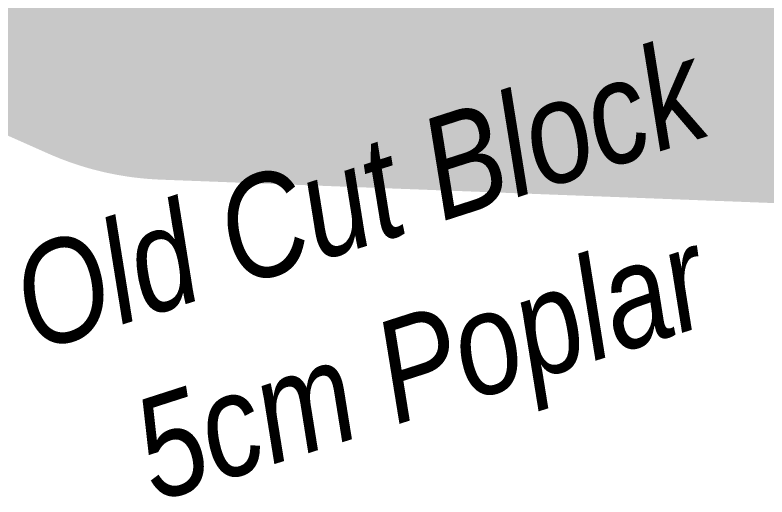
# Model space of a CAD drawing. Extents: x 327443 to 331974, y 6141950 to 6143778.
# Drawn here: x 330146.1 to 330219.9, y 6142516.1 to 6142563.4 of the extents above; entities that cross this region are included whole.
import ezdxf

# ---------------------------------------------------------------- set-up
doc = ezdxf.new("R2010")
doc.units = 0
doc.header["$LTSCALE"] = 5
doc.linetypes.add('0', pattern=[1, 1, 0])
doc.layers.add('AS-GENERAL', color=48, linetype='Continuous', lineweight=18)
doc.layers.add('P-BUFFER-H 30m', color=51, linetype='Continuous')
doc.layers.add('T-BUSH', color=110, linetype='0')
doc.styles.add('80L', font='ARIALN.TTF', dxfattribs={"height": 10})

msp = doc.modelspace()

# ---------------------------------------------------------------- hatches: boundary and pattern name
at = {"layer": 'P-BUFFER-H 30m'}
h = msp.add_hatch(color=256, dxfattribs=at)
h.dxf.hatch_style = 1
edge = h.paths.add_edge_path()
edge.add_line((329824.351, 6142785.985), (329846.296, 6142772.157))
edge.add_line((329846.296, 6142772.157), (330173.096, 6142626.773))
edge.add_line((330173.096, 6142626.773), (330458.628, 6142615.863))
edge.add_arc((330457.483, 6142585.889), 29.995, -2.18816, 87.81184, ccw=False)
edge.add_line((330487.456, 6142584.744), (330486.693, 6142564.761))
edge.add_arc((330456.719, 6142565.907), 29.995, 267.81184, 357.81184, ccw=False)
edge.add_line((330455.574, 6142535.933), (330160.425, 6142547.211))
edge.add_arc((330161.57, 6142577.184), 29.995, 246.01706, 267.81184, ccw=False)
edge.add_line((330149.378, 6142549.778), (329810.497, 6142700.537))
edge.add_arc((329822.689, 6142727.943), 29.995, 237.78488, 246.01706, ccw=False)
edge.add_line((329806.699, 6142702.565), (329793.879, 6142710.643))
edge.add_line((329793.879, 6142710.643), (329661.545, 6142710.899))
edge.add_arc((329661.604, 6142740.895), 29.995, 183.26442, 269.88894, ccw=False)
edge.add_line((329631.657, 6142739.186), (329630.516, 6142759.186))
edge.add_arc((329660.463, 6142760.894), 29.995, 89.88894, 183.26442, ccw=False)
edge.add_line((329660.521, 6142790.889), (329808.418, 6142790.602))
edge.add_arc((329808.36, 6142760.607), 29.995, 57.78488, 89.88894, ccw=False)

# ---------------------------------------------------------------- texts
at = {"layer": 'AS-GENERAL', "insert": (330144.445, 6142539.562), "char_height": 9.99911, "attachment_point": 1, "rotation": 17.84017, "style": '80L'}
msp.add_mtext_dynamic_manual_height_columns('\\pi0.57713;{\\fArial Narrow|b0|i1|c0|p34;Old Cut Block}', width=70.75245, gutter_width=50.003, heights=[0], dxfattribs=at)
at = {"layer": 'T-BUSH', "insert": (330156.397, 6142524.918), "char_height": 9.99911, "attachment_point": 1, "rotation": 17.84017, "style": '80L'}
msp.add_mtext_dynamic_manual_height_columns('\\pi0.45347;{\\fArial Narrow|b0|i1|c0|p34;5cm Poplar}', width=59.03958, gutter_width=50.003, heights=[0], dxfattribs=at)

doc.saveas('drawing.dxf')
